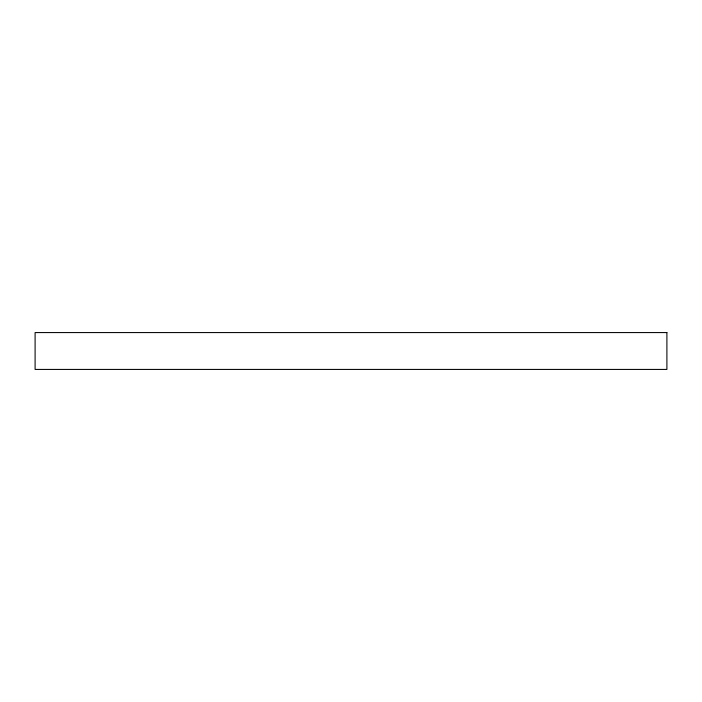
<?xml version="1.0" encoding="UTF-8"?>
<svg xmlns="http://www.w3.org/2000/svg" width="702" height="702" viewBox="0 0 702 702"><rect width="100%" height="100%" fill="white"/><g stroke="black" fill="none" stroke-linecap="round" stroke-linejoin="round"><path stroke-width="1.05" d="M666.9 332.572L35.1 332.572L35.1 369.427L666.9 369.427L666.9 332.572"/></g></svg>
